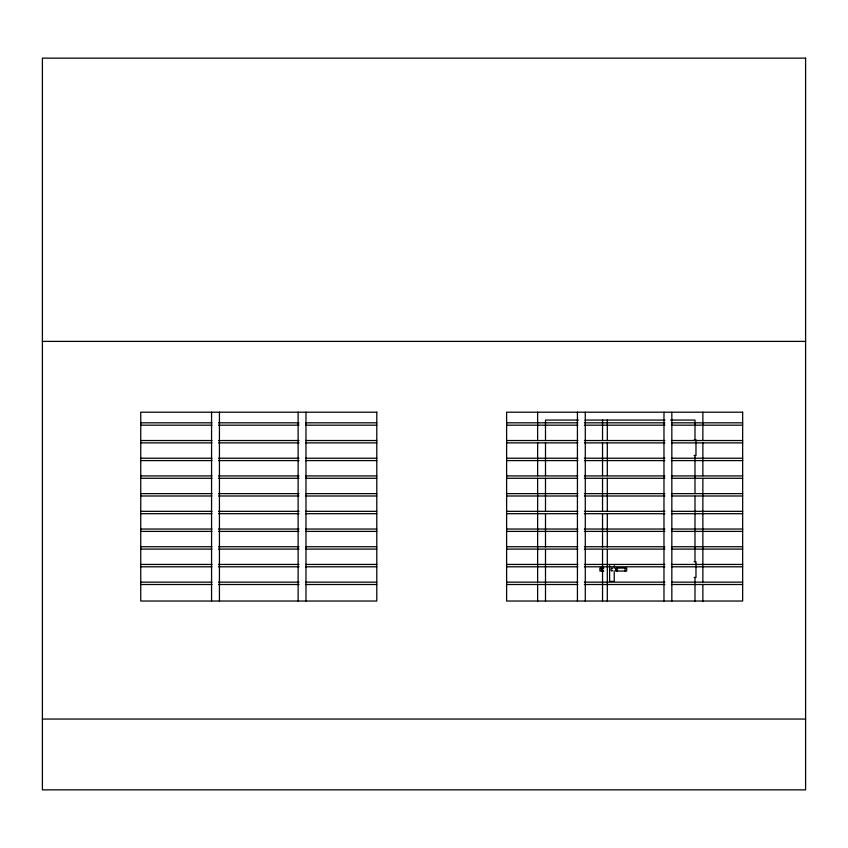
<?xml version="1.0" encoding="UTF-8"?>
<svg xmlns="http://www.w3.org/2000/svg" width="848" height="848" viewBox="0 0 848 848"><rect width="100%" height="100%" fill="white"/><g stroke="black" fill="none" stroke-linecap="round" stroke-linejoin="round"><path stroke-width="1.27" d="M42.4 341.384L805.6 341.384M578.421 420.067L545.497 420.067L545.497 439.911M585.003 420.067L664.896 420.067M670.588 420.067L694.989 420.067L694.989 439.741M140.747 422.823L211.958 422.823M218.551 422.823L298.994 422.823M305.587 422.823L376.788 422.823M506.616 422.823L577.827 422.823M584.42 422.823L664.853 422.823M671.446 422.823L742.657 422.823M140.747 425.177L211.958 425.177M218.551 425.177L298.994 425.177M305.587 425.177L376.788 425.177M506.616 425.177L577.827 425.177M584.42 425.177L664.853 425.177M671.446 425.177L742.657 425.177M694.226 439.741L695.975 439.741L695.975 455.471L694.099 455.471M140.747 440.525L211.958 440.525M218.551 440.525L298.994 440.525M305.587 440.525L376.788 440.525M506.616 440.525L577.827 440.525M584.42 440.525L664.853 440.525M671.446 440.525L742.657 440.525M140.747 442.879L211.958 442.879M218.551 442.879L298.994 442.879M305.587 442.879L376.788 442.879M506.616 442.879L577.827 442.879M584.42 442.879L664.853 442.879M671.446 442.879L742.657 442.879M140.747 458.227L211.958 458.227M218.551 458.227L298.994 458.227M305.587 458.227L376.788 458.227M506.616 458.227L577.827 458.227M584.42 458.227L664.853 458.227M671.446 458.227L742.657 458.227M140.747 460.591L211.958 460.591M218.551 460.591L298.994 460.591M305.587 460.591L376.788 460.591M506.616 460.591L577.827 460.591M584.42 460.591L664.853 460.591M671.446 460.591L742.657 460.591M140.747 475.929L211.958 475.929M218.551 475.929L298.994 475.929M305.587 475.929L376.788 475.929M506.616 475.929L577.827 475.929M584.42 475.929L664.853 475.929M671.446 475.929L742.657 475.929M140.747 478.283L211.958 478.283M218.551 478.283L298.994 478.283M305.587 478.283L376.788 478.283M506.616 478.283L577.827 478.283M584.42 478.283L664.853 478.283M671.446 478.283L742.657 478.283M140.747 493.631L211.958 493.631M218.551 493.631L298.994 493.631M305.587 493.631L376.788 493.631M506.616 493.631L577.827 493.631M584.42 493.631L664.853 493.631M671.446 493.631L742.657 493.631M140.747 495.995L211.958 495.995M218.551 495.995L298.994 495.995M305.587 495.995L376.788 495.995M506.616 495.995L577.827 495.995M584.42 495.995L664.853 495.995M671.446 495.995L742.657 495.995M140.747 511.333L211.958 511.333M218.551 511.333L298.994 511.333M305.587 511.333L376.788 511.333M506.616 511.333L577.827 511.333M584.42 511.333L664.853 511.333M671.446 511.333L742.657 511.333M140.747 513.697L211.958 513.697M218.551 513.697L298.994 513.697M305.587 513.697L376.788 513.697M506.616 513.697L577.827 513.697M584.42 513.697L664.853 513.697M671.446 513.697L742.657 513.697M140.747 529.035L211.958 529.035M218.551 529.035L298.994 529.035M305.587 529.035L376.788 529.035M506.616 529.035L577.827 529.035M584.42 529.035L664.853 529.035M671.446 529.035L742.657 529.035M140.747 531.399L211.958 531.399M218.551 531.399L298.994 531.399M305.587 531.399L376.788 531.399M506.616 531.399L577.827 531.399M584.42 531.399L664.853 531.399M671.446 531.399L742.657 531.399M140.747 546.737L211.958 546.737M218.551 546.737L298.994 546.737M305.587 546.737L376.788 546.737M506.616 546.737L577.827 546.737M584.42 546.737L664.853 546.737M671.446 546.737L742.657 546.737M140.747 549.101L211.958 549.101M218.551 549.101L298.994 549.101M305.587 549.101L376.788 549.101M506.616 549.101L577.827 549.101M584.42 549.101L664.853 549.101M671.446 549.101L742.657 549.101M694.141 561.694L695.975 561.694L695.975 577.424L694.141 577.424M140.747 564.439L211.958 564.439M218.551 564.439L298.994 564.439M305.587 564.439L376.788 564.439M506.616 564.439L577.827 564.439M584.42 564.439L664.853 564.439M671.446 564.439L742.657 564.439M140.747 566.803L211.958 566.803M218.551 566.803L298.994 566.803M305.587 566.803L376.788 566.803M506.616 566.803L577.827 566.803M584.42 566.803L664.853 566.803M671.446 566.803L742.657 566.803M603.861 568.086L599.907 568.086L599.907 571.033L603.861 571.033M140.747 582.152L211.958 582.152M218.551 582.152L298.994 582.152M305.587 582.152L376.788 582.152M506.616 582.152L577.827 582.152M584.42 582.152L664.853 582.152M671.446 582.152L742.657 582.152M140.747 584.505L211.958 584.505M218.551 584.505L298.994 584.505M305.587 584.505L376.788 584.505M506.616 584.505L577.827 584.505M584.42 584.505L664.853 584.505M671.446 584.505L742.657 584.505M42.4 719.051L805.6 719.051M702.865 412.202L702.865 440.006M702.865 442.645L702.865 475.749M702.865 478.399L702.865 581.664M702.865 584.314L702.865 601.518M694.989 455.471L694.989 493.504M694.989 496.122L694.989 561.694M694.989 577.509L694.989 601.349M671.839 412.202L671.839 601.031M663.973 412.202L663.973 601.031M625.071 568.086L625.071 571.033M617.429 568.086L617.429 571.033M614.238 565.627L614.238 568.245M614.238 570.874L614.238 581.357L609.617 581.357L609.617 565.627M607.306 420.067L607.306 439.911M607.306 442.561L607.306 475.633M607.306 478.272L607.306 511.344M607.306 513.994L607.306 547.066M607.306 549.716L607.306 601.306M602.536 420.067L602.536 439.911M602.536 442.561L602.536 475.633M602.536 478.272L602.536 511.344M602.536 513.994L602.536 547.066M602.536 549.716L602.536 601.306M601.497 568.086L601.497 571.033M585.29 412.202L585.29 601.031M577.424 412.202L577.424 601.031M545.497 442.561L545.497 475.633M545.497 478.272L545.497 511.344M545.497 513.994L545.497 547.066M545.497 549.716L545.497 601.306M537.632 412.202L537.632 440.006M537.632 442.614L537.632 475.749M537.632 478.325L537.632 581.664M537.632 584.145L537.632 601.518M305.98 412.202L305.98 601.031M298.114 412.202L298.114 601.031M219.431 412.202L219.431 601.031M211.565 412.202L211.565 601.031M612.68 570.301A1.473 0.869 -90 0 1 611.429 570.768A1.473 0.869 -90 0 1 611.26 568.605A1.473 0.869 -90 0 1 612.542 568.52M617.45 570.301A1.473 0.869 -90 0 1 616.21 570.768A1.473 0.869 -90 0 1 616.04 568.605A1.473 0.869 -90 0 1 617.312 568.52M603.119 570.301A1.473 0.869 -90 0 1 601.868 570.768A1.473 0.869 -90 0 1 601.709 568.605A1.473 0.869 -90 0 1 602.981 568.52M805.6 58.141L42.4 58.141L42.4 789.859L805.6 789.859L805.6 58.141M376.788 412.202L140.747 412.202L140.747 601.031L376.788 601.031L376.788 412.202M742.657 412.202L506.616 412.202L506.616 601.031L742.657 601.031L742.657 412.202M626.661 568.086L615.839 568.086L615.839 571.033L626.661 571.033L626.661 568.086"/></g></svg>
